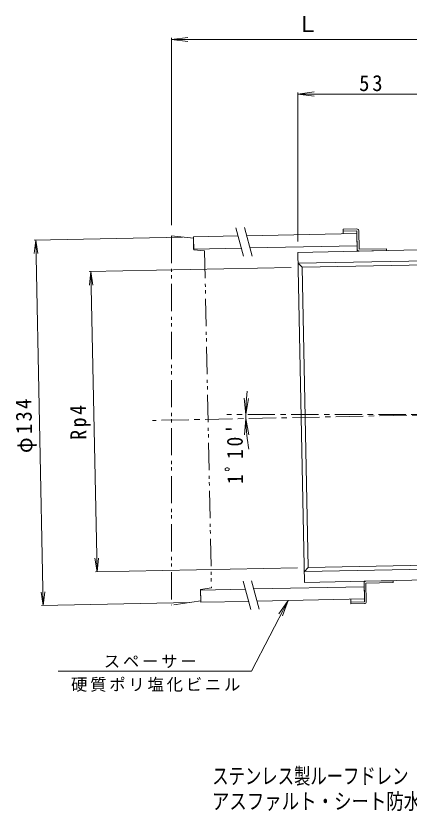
# Model space of a CAD drawing. Units: millimetres, scale not verified. Extents: x -228 to 337, y -274 to 256.
# Drawn here: x -228.4 to -84.1, y -274.4 to 17 of the extents above; entities that cross this region are included whole.
import ezdxf
from ezdxf.enums import TextEntityAlignment as Align

# ---------------------------------------------------------------- set-up
doc = ezdxf.new("R2010")
doc.units = ezdxf.units.MM
doc.header["$LTSCALE"] = 2
doc.linetypes.add('CHAIN1', pattern=[8, 5, -1, 1, -1])
doc.linetypes.add('DOUBLE_CHAIN1', pattern=[8.8, 5, -1, 0.6, -0.6, 0.6, -1])
for name, color, linetype, lineweight in [('0-0_通り芯', 3, 'Continuous', 9), ('0-3_建具', 4, 'Continuous', 9), ('0-4_その他', 7, 'Continuous', 9), ('0-5_寸法', 7, 'Continuous', 9), ('0-6_ハッチ', 6, 'Continuous', 9)]:
    doc.layers.add(name, color=color, linetype=linetype, lineweight=lineweight)
doc.layers.add('F-5_F-5ﾚｲﾔ', color=2, linetype='Continuous')
doc.styles.add('ＭＳ ゴシック', font='')
doc.styles.get('ＭＳ ゴシック').set_extended_font_data('MS Gothic')

msp = doc.modelspace()

# ---------------------------------------------------------------- linework, layer by layer
at = {"layer": '0-0_通り芯', "linetype": 'CHAIN1'}
for p, q in [((-68.949, -129.037), (-178.292, -131.265)), ((-69.326, -129.089), (-151.034, -129.089))]:
    msp.add_line(p, q, dxfattribs=at)
at = {"layer": '0-3_建具', "color": 7}
for p, q in [((-147.638, -60.626), (-144.839, -71.071)), ((-144.549, -60.563), (-141.75, -71.008)), ((-144.999, -190.099), (-142.201, -200.544)), ((-141.91, -190.036), (-139.112, -200.481))]:
    msp.add_line(p, q, dxfattribs=at)
at = {"layer": '0-3_建具'}
for p, q in [((-103.297, -61.022), (-108.296, -61.124)), ((-108.261, -62.824), (-108.296, -61.124)), ((-163.25, -63.944), (-146.838, -63.61)), ((-163.25, -63.944), (-163.158, -68.443)), ((-143.749, -63.547), (-103.262, -62.722)), ((-103.283, -61.722), (-108.282, -61.824)), ((-103.13, -69.22), (-103.283, -61.722)), ((-103.262, -62.722), (-103.13, -69.22)), ((-102.583, -61.708), (-102.444, -68.506)), ((-163.158, -68.443), (-145.638, -68.086)), ((-142.549, -68.023), (-103.171, -67.221)), ((-103.13, -69.22), (-92.432, -69.003)), ((-102.43, -69.206), (-103.13, -69.22)), ((-102.444, -68.506), (-92.446, -68.303)), ((-92.432, -69.003), (-92.446, -68.303)), ((-141.111, -193.02), (-100.624, -192.195)), ((-100.665, -190.196), (-89.967, -189.978)), ((-99.965, -190.181), (-100.665, -190.196)), ((-100.665, -190.196), (-100.512, -197.694)), ((-100.665, -190.196), (-100.533, -196.694)), ((-99.951, -190.881), (-89.953, -190.678)), ((-99.812, -197.68), (-99.951, -190.881)), ((-89.967, -189.978), (-89.953, -190.678)), ((-160.612, -193.417), (-144.2, -193.083)), ((-160.52, -197.917), (-160.612, -193.417)), ((-160.52, -197.917), (-143, -197.56)), ((-139.911, -197.497), (-100.533, -196.694)), ((-105.532, -196.796), (-105.497, -198.496)), ((-100.512, -197.694), (-105.511, -197.796)), ((-100.498, -198.394), (-105.497, -198.496))]:
    msp.add_line(p, q, dxfattribs=at)
at = {"layer": '0-3_建具', "color": 7, "linetype": 'DOUBLE_CHAIN1'}
for p, q in [((-171.258, -63.625), (-171.257, -198.956)), ((-163.24, -64.444), (-171.258, -63.625)), ((-163.24, -64.444), (-163.153, -68.693)), ((-160.617, -193.168), (-156.628, -192.586)), ((-160.617, -193.168), (-160.53, -197.417)), ((-160.53, -197.417), (-171.257, -198.956))]:
    msp.add_line(p, q, dxfattribs=at)
msp.add_lwpolyline([(-163.153, -68.693), (-159.144, -69.112), (-156.628, -192.586)], dxfattribs=at)
at = {"layer": '0-3_建具'}
for centre, start, end in [((-103.283, -61.722), 1.16666, 91.16666), ((-102.444, -68.506), 181.16666, 271.16666), ((-99.951, -190.881), 91.16806, 181.16806), ((-100.512, -197.694), 271.16806, 1.16806)]:
    msp.add_arc(centre, 0.7, start, end, dxfattribs=at)
at = {"layer": '0-4_その他'}
for p, q in [((-171.258, 8.4), (-165.309, 9.183)), ((-171.258, 9), (-171.258, -59.625)), ((-171.258, 8.4), (-71.496, 8.4)), ((-171.258, 8.4), (-165.309, 7.616)), ((-124.925, -11.6), (-118.977, -10.817)), ((-124.925, -11), (-124.925, -65.665)), ((-124.925, -11.6), (-71.496, -11.6)), ((-124.925, -11.6), (-118.977, -12.384)), ((-221.686, -65.137), (-167.249, -64.026)), ((-221.086, -65.125), (-221.637, -70.095)), ((-221.086, -65.125), (-218.351, -199.097)), ((-221.086, -65.125), (-220.332, -70.068)), ((-201.446, -76.688), (-127.335, -75.179)), ((-200.846, -76.676), (-201.397, -81.645)), ((-200.846, -76.676), (-200.092, -81.619)), ((-200.846, -76.676), (-198.605, -186.725)), ((-144.014, -129.089), (-144.606, -123.118)), ((-144.014, -129.089), (-143.041, -123.168)), ((-143.999, -130.566), (-144.469, -136.547)), ((-143.999, -130.566), (-142.905, -136.465)), ((-198.605, -186.725), (-199.358, -181.782)), ((-198.605, -186.725), (-198.053, -181.755)), ((-199.204, -186.737), (-125.094, -185.228)), ((-218.351, -199.097), (-219.104, -194.154)), ((-218.351, -199.097), (-217.799, -194.128)), ((-218.951, -199.11), (-164.519, -197.998))]:
    msp.add_line(p, q, dxfattribs=at)
msp.add_arc((-71.497, -129.089), 72.516, 173.23976, 190.08926, dxfattribs=at)
at = {"layer": '0-5_寸法'}
for p, q in [((-128.533, -197.265), (-130.574, -202.907)), ((-212.82, -223.185), (-141.964, -223.185))]:
    msp.add_line(p, q, dxfattribs=at)
msp.add_lwpolyline([(-141.964, -223.185), (-128.533, -197.265), (-131.965, -202.186)], dxfattribs=at)
at = {"layer": '0-6_ハッチ'}
for p, q in [((-124.844, -73.649), (-74.855, -72.63)), ((-124.844, -73.649), (-123.335, -75.097)), ((-123.335, -75.097), (-76.303, -74.139)), ((-121.094, -185.146), (-123.335, -75.097)), ((-122.543, -186.655), (-121.094, -185.146)), ((-122.543, -186.655), (-72.553, -185.637)), ((-121.094, -185.146), (-74.062, -184.188)), ((-122.462, -190.639), (-72.472, -189.621))]:
    msp.add_line(p, q, dxfattribs=at)
msp.add_lwpolyline([(-122.462, -190.639), (-124.925, -69.664), (-74.936, -68.646)], dxfattribs=at)

# ---------------------------------------------------------------- texts
at = {"layer": '0-4_その他', "color": 2, "style": 'ＭＳ ゴシック'}
msp.add_text('Ｌ', height=5.865, dxfattribs=at).set_placement((-125.377, 9.4), align=Align.BOTTOM_LEFT)
at = {"layer": '0-4_その他', "color": 2, "insert": (-102.461, -10.6), "char_height": 5.865, "attachment_point": 7, "style": 'ＭＳ ゴシック'}
msp.add_mtext('\\T1.27;\\W0.95;53', dxfattribs=at)
at = {"layer": '0-4_その他', "color": 2, "char_height": 5.865, "attachment_point": 7, "style": 'ＭＳ ゴシック'}
for s, insert, rotation in [('\\T1.21;\\W0.95;φ134', (-220.694, -143.133), 91.17), ('\\T1.27;\\W0.9;Rp4', (-200.793, -138.223), 91.167), ("\\T1.28;\\W0.9;1ﾟ10'", (-144.898, -154.571), 90.584)]:
    msp.add_mtext(s, dxfattribs=dict(at, insert=insert, rotation=rotation))
at = {"layer": '0-5_寸法', "char_height": 4.399, "attachment_point": 7, "style": 'ＭＳ ゴシック'}
for s, insert in [('\\T1.17;スペーサー', (-196.144, -222.012)), ('\\T1.17;硬質ポリ塩化ビニル', (-208.163, -230.728))]:
    msp.add_mtext(s, dxfattribs=dict(at, insert=insert))
at = {"layer": 'F-5_F-5ﾚｲﾔ', "style": 'ＭＳ ゴシック'}
for s, width, p in [('ステンレス製ルーフドレン\u3000よこ引き用\u3000打込型\u3000ねじ込み式', 0.75, (-156.34, -266.28)), ('アスファルト・シート防水用\u3000\u3000\u3000ＥＢＸＣ－１００\u3000Ｌ＝指示', 0.8, (-156.455, -275.519))]:
    msp.add_text(s, height=5.865, dxfattribs=dict(at, width=width)).set_placement(p, align=Align.BOTTOM_LEFT)

doc.saveas('drawing.dxf')
